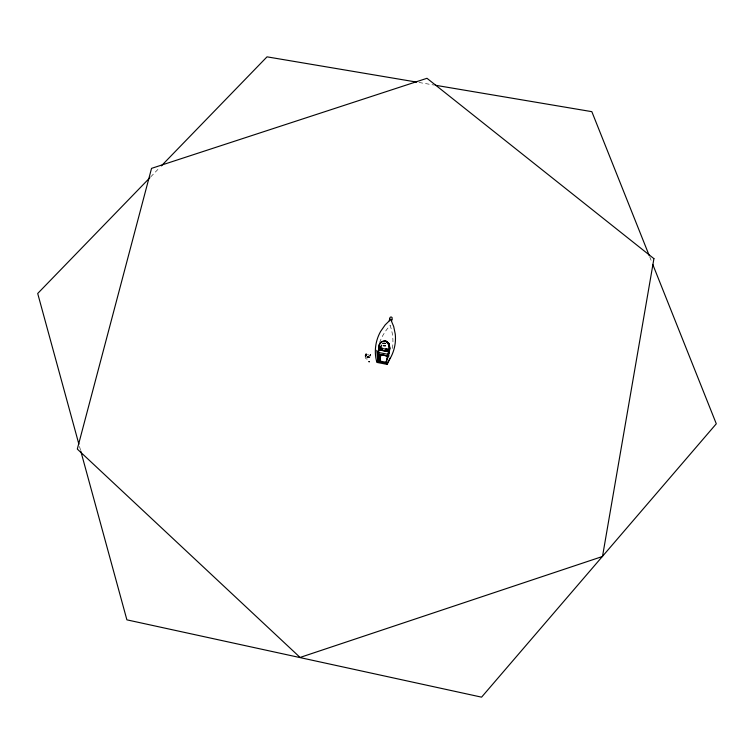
<?xml version="1.0" encoding="UTF-8"?>
<svg xmlns="http://www.w3.org/2000/svg" width="754" height="754" viewBox="0 0 754 754"><rect width="100%" height="100%" fill="white"/><g stroke="black" fill="none" stroke-linecap="round" stroke-linejoin="round"><path stroke-width="0.57" stroke-dasharray="3.77 2.83" d="M369.224 361.986L369.055 361.439L369.517 361.986M368.687 361.75L369.262 361.901L369.026 361.449M367.245 357.801L367.349 356.482M367.132 357.255L368.065 357.076L367.66 356.246M392.438 348.471A50.339 48.529 -17.5 0 0 390.157 325.549L390.355 323.523M370.346 354.559C370.421 355.332 370.478 354.776 370.761 354.993M368.857 361.958L369.083 361.515L368.998 362.08M370.761 354.851L369.931 355.049L370.6 355.011M367.594 356.359L368.659 356.896M380.289 347.924L381.43 344.795M380.742 347.076L381.505 344.993M380.563 348.697L381.298 345.351M370.252 355.36L370.487 354.748M379.95 347.792L381.458 345.219M150.725 176.851L159.735 167.558M384.399 342.995L382.466 343.504L385.982 344.173M418.988 82.488L434.068 85.032M383.965 343.042L385.728 343.381M383.145 343.07L385.794 343.579M382.325 343.108L385.859 343.777M368.122 356.925L369.884 357.264M368.423 354.616C372.938 356.689 366.227 361.958 365.143 357.189M649.712 256.803L651.89 262.26M79.509 446.462L80.442 449.865M368.442 355.935A1.197 1.159 -14.6 0 1 368.687 356.783L368.612 357.085A1.197 1.159 -14.6 0 1 367.358 357.83L367.057 357.754A1.197 1.159 -14.6 0 1 366.397 357.151M379.582 342.627A50.735 49.17 -4.8 0 1 390.157 325.549"/><path stroke-width="1.13" d="M376.774 350.308L377.763 360.676L386.105 362.278C388.498 356.246 389.865 349.413 388.574 343.089L385.379 340.742L381.467 341.732L379.187 344.748L378.744 348.753A4.778 0.5 -79.2 0 0 378.216 352.391M389.121 346.256L389.262 344.05L386.076 341.703M378.074 356.906L378.244 353.965L377.763 360.676M378.14 360.346L378.668 353.909M378.546 360.968L379.149 354.399M380.091 361.289L380.704 354.691M380.544 349.347L380.798 347.999L382.193 348.244L381.892 349.611L380.544 349.347L380.845 347.98M381.892 349.602L382.146 348.254M385.935 350.374L386.18 348.989L385.935 350.393L387.283 350.648L387.584 349.272L386.161 348.659M387.283 350.638L387.565 349.328L386.218 349.064M389.432 346.727L388.423 354.342A4.279 0.528 -72.2 0 1 387.339 358.687M388.574 355.087L389.856 348.951L389.262 344.05L387.499 343.72M378.744 348.753L379.187 344.776L381.467 341.76L385.388 340.77L388.583 343.117L389.601 347.622M378.819 351.091L378.385 353.136L378.235 352.438L388.433 354.399L388.772 356.095M379.253 349.045L379.677 347.01M389.281 320.761L389.875 317.934A1.169 1.14 -16.2 0 1 391.251 317.029A1.169 1.14 -16.2 0 1 392.155 318.367L391.571 321.195M388.056 356.152L377.839 354.144L388.056 356.152L389.724 348.282M379.309 347.349L377.839 354.144L379.328 347.406M365.963 355.841L365.436 355.454L365.869 356.274M365.426 356.19L365.436 355.454M386.105 362.278L388.319 352.514M387.085 350.224L386.548 350.252M387.151 364.38L386.934 363.353L389.177 360.129A41.753 40.782 -23.4 0 0 395.256 334.088L393.701 326.548L390.742 319.46L385.153 324.927L380.685 331.317A41.998 41.178 -11.9 0 0 375.803 357.566L376.812 362.391L387.151 364.38A50.339 48.529 -17.5 0 0 389.941 358.216M149.905 177.699L37.7 293.485L78.887 444.2M161.365 165.871L267.02 56.842L416.67 82.101M435.228 85.23L591.833 111.658L649.279 255.719M389.601 319.244L391.882 319.677M378.527 347.783L388.772 349.771M378.621 354.144L384.38 355.247M385.53 355.473L388.63 356.067L388.319 354.531M379.111 354.823L380.666 355.125M379.073 355.209L380.629 355.511M379.045 355.596L380.591 355.897M379.008 355.982L380.563 356.274M378.97 356.369L380.525 356.661M378.932 356.755L380.487 357.047M378.894 357.132L380.45 357.434M378.866 357.519L380.412 357.82M378.828 357.905L380.384 358.207M378.791 358.291L380.346 358.584M378.753 358.668L380.308 358.97M378.715 359.055L380.27 359.356M378.687 359.441L380.233 359.733M378.649 359.828L380.195 360.12M378.612 360.205L380.167 360.506M378.574 360.591L380.129 360.883M376.566 361.364L386.934 363.353M385.897 341.439L389.092 343.824L389.733 348.339M387.141 342.75L385.388 340.77M652.766 264.447L716.3 423.786L481.58 697.158L126.889 619.845L80.744 450.996M381.467 341.76L381.637 342.561M378.235 352.438L378.254 353.268M381.156 349.083C381.948 349.809 381.364 348.075 381.175 349.017M386.482 349.809L387.028 349.913L386.482 349.809M653.925 258.65L602.503 556.48L300.083 657.441L77.313 449.082L151.545 168.368L426.99 78.293L653.925 258.65M385.398 345.728L383.173 345.568L385.407 345.766M365.973 354.163L366.812 354.493L365.973 354.163M365.671 355.002L366.501 355.332L365.718 354.993M388.772 351.722L378.555 349.771L388.772 351.722"/></g></svg>
